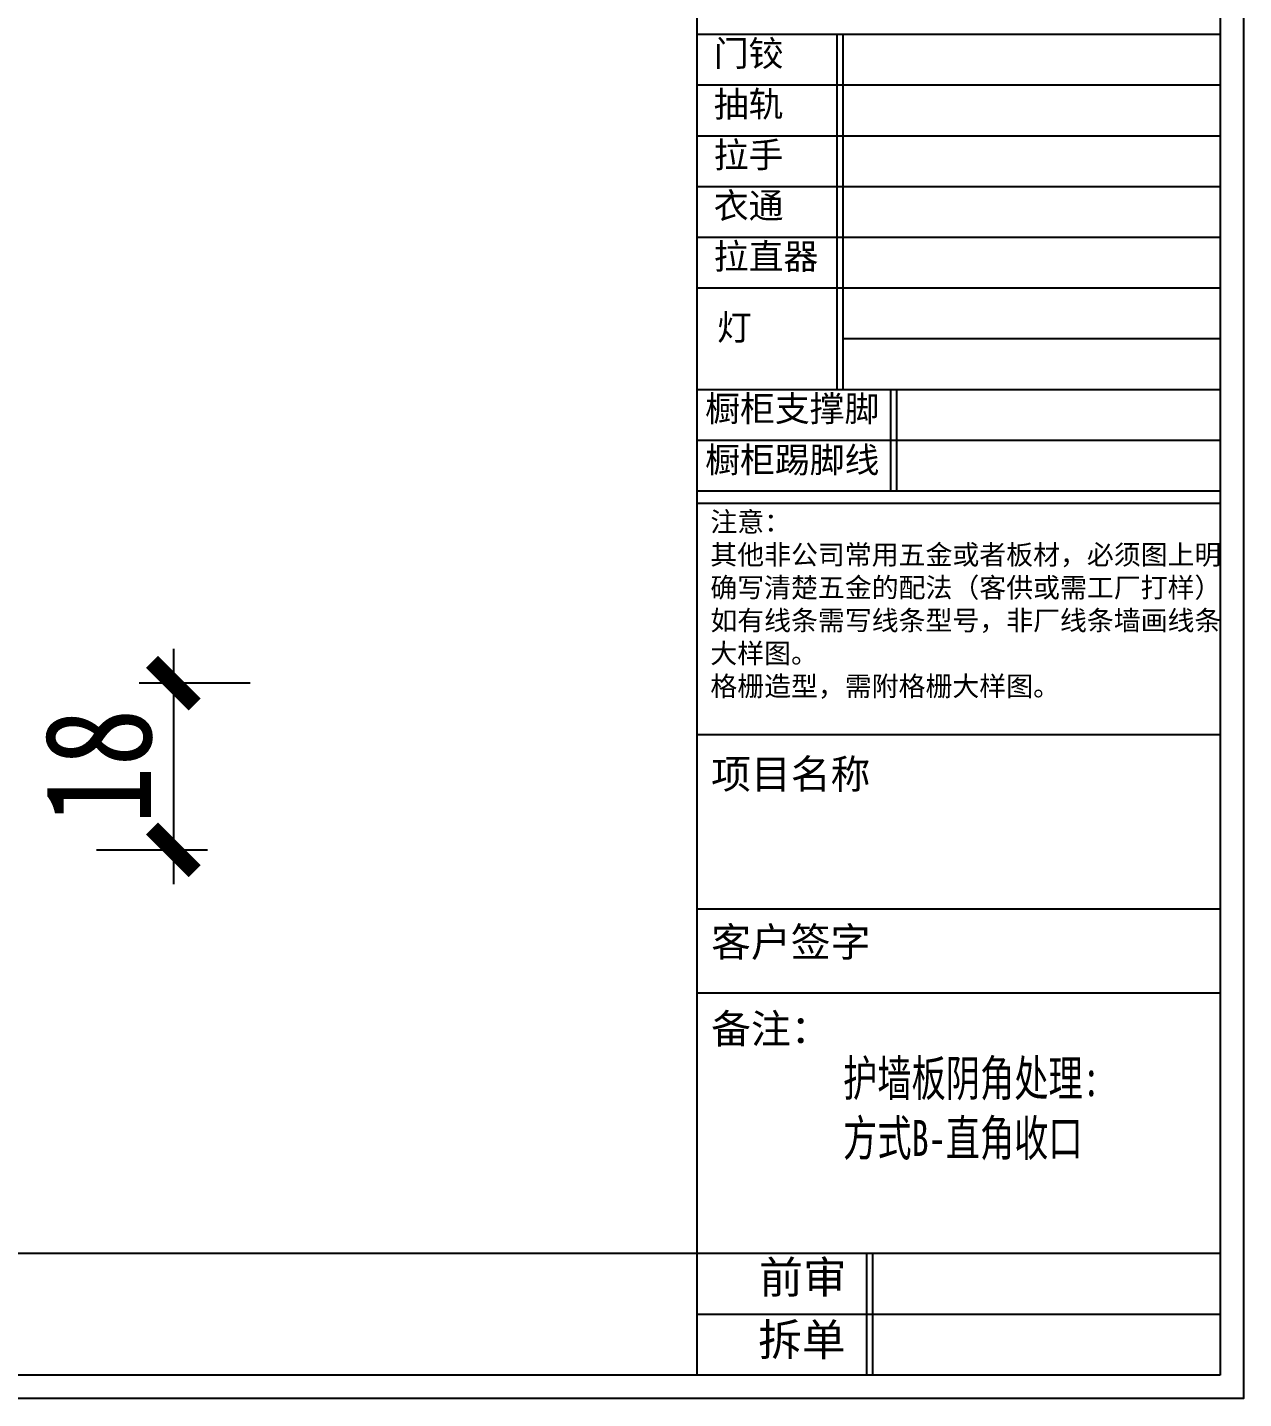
# Model space of a CAD drawing. Header units: millimetres. Extents: x 4862 to 20554, y 7569 to 11262.
# Drawn here: x 11691.4 to 11833.8, y 9815.1 to 9975.7 of the extents above; entities that cross this region are included whole.
import ezdxf

# ---------------------------------------------------------------- set-up
doc = ezdxf.new("R2010")
doc.units = ezdxf.units.MM
doc.layers.add('0 @ 1', color=7, linetype='Continuous')
doc.styles.get("Standard").update_dxf_attribs({"font": 'arial.ttf'})
doc.styles.add('宋体', font='SimSun.ttf')
doc.styles.add('家具尺寸文字', font='SimSun.ttf', dxfattribs={"width": 0.8})
doc.dimstyles.new('副本 固装比例5', dxfattribs={"dimscale": 5, "dimtxt": 2.5, "dimasz": 1, "dimexe": 0.8, "dimexo": 1.2, "dimgap": 0.5, "dimtad": 1, "dimdec": 0, "dimdsep": 46, "dimtxsty": '家具尺寸文字', "dimblk": 'ARCHTICK', "dimcen": 0, "dimdle": 0.8, "dimclrd": 8, "dimclre": 8, "dimclrt": 2, "dimadec": 1, "dimazin": 2, "dimtfac": 1, "dimtdec": 0, "dimtix": 1, "dimtmove": 2, "dimatfit": 2, "dimfxl": 0, "dimtolj": 1, "dimtzin": 0, "dimarcsym": 0})

# ---------------------------------------------------------------- blocks, each defined once
blk = doc.blocks.new('_ArchTick')
at = {"color": 0, "linetype": 'ByBlock', "const_width": 0.4}
blk.add_lwpolyline([(-0.5, -0.5), (0.5, 0.5)], dxfattribs=at)
blk = doc.blocks.new('*D284')
at = {"color": 8, "lineweight": -2, "transparency": 16777216}
for p, q in [((11708.51, 9902.87), (11708.51, 9875.34)), ((11717.51, 9898.87), (11704.51, 9898.87)), ((11699.51, 9879.34), (11712.51, 9879.34))]:
    blk.add_line(p, q, dxfattribs=at)
at = {"layer": 'Defpoints', "color": 0, "transparency": 16777216}
for p in [(11741, 9898.87), (11686.08, 9879.34), (11708.51, 9879.34)]:
    blk.add_point(p, dxfattribs=at)
at = {"color": 8, "lineweight": -2, "transparency": 16777216, "xscale": 5, "yscale": 5, "zscale": 5}
for p, rotation in [((11708.51, 9898.87), 90), ((11708.51, 9879.34), 270)]:
    blk.add_blockref('_ArchTick', p, dxfattribs=dict(at, rotation=rotation))
at = {"color": 2, "transparency": 16777216, "insert": (11699.76, 9889.1), "char_height": 12.5, "attachment_point": 5, "rotation": 90, "style": '家具尺寸文字'}
blk.add_mtext('\\A1;18', dxfattribs=at)
blk = doc.blocks.new('A$C398a0407')
for p, q in [((8134, 64), (8134, 6784)), ((8134, 3739.6), (9568, 3739.6)), ((8516.8, 3739.6), (8516.8, 3044.2)), ((8533.3, 3739.6), (8533.3, 3044.2)), ((8134, 3600.5), (9568, 3600.5)), ((8134, 3461.4), (9568, 3461.4)), ((8134, 3322.3), (9568, 3322.3)), ((8134, 3183.3), (9568, 3183.3)), ((8134, 3183.3), (9568, 3183.3)), ((8134, 3044.2), (9568, 3044.2)), ((8134, 3044.2), (9568, 3044.2)), ((8516.8, 3044.2), (8516.8, 2766.1)), ((8533.3, 3044.2), (8533.3, 2766.1)), ((8533.3, 2905.1), (9568, 2905.1)), ((8134, 2766.1), (9568, 2766.1)), ((8664.4, 2766.1), (8664.4, 2487.9)), ((8680.9, 2766.1), (8680.9, 2487.9)), ((8134, 2627), (9568, 2627)), ((8134, 2627), (9568, 2627)), ((8134, 2487.9), (9568, 2487.9)), ((8134, 2454.1), (9568, 2454.1)), ((8134, 2454.1), (9568, 2454.1)), ((8134, 2454.1), (9568, 2454.1)), ((8134, 1819.9), (9568, 1819.9)), ((8134, 1342.7), (9568, 1342.7)), ((8134, 1112.5), (9568, 1112.5)), ((443.2, 399), (9568, 399)), ((8598.6, 399), (8598.6, 64)), ((8614.7, 399), (8614.7, 64)), ((8134, 231.5), (9568, 231.5))]:
    blk.add_line(p, q)
for points in [[(9632, 0), (0, 0), (0, 6848), (9632, 6848)], [(9568, 64), (64, 64), (64, 6784), (9568, 6784)]]:
    blk.add_lwpolyline(points, close=True)
at = {"color": 8, "attachment_point": 1, "style": '宋体'}
for s, width, gutter_width, insert, char_height in [('门铰', 580.458, 12.2, (8179.9, 3722), 70), ('抽轨', 580.458, 12.2, (8179.9, 3583), 70), ('拉手', 580.458, 12.2, (8179.9, 3443.9), 70), ('衣通', 580.458, 12.2, (8179.9, 3304.8), 70), ('拉直器', 580.458, 12.2, (8179.9, 3165.7), 70), ('灯', 580.458, 12.2, (8188.5, 2970.9), 70), ('橱柜支撑脚', 580.458, 12.2, (8156.4, 2748.2), 70), ('橱柜踢脚线', 580.458, 12.2, (8156.4, 2607.9), 70), ('前审', 479.717, 10.1, (8304.3, 376.5), 88), ('拆单', 479.717, 10.1, (8301.5, 205.4), 88)]:
    blk.add_mtext_dynamic_manual_height_columns(s, width=width, gutter_width=gutter_width, heights=[0], dxfattribs=dict(at, insert=insert, char_height=char_height))
at = {"insert": (8170.5, 2430.1), "char_height": 54.045, "attachment_point": 1, "style": '宋体'}
blk.add_mtext_dynamic_manual_height_columns('{\\fMicrosoft YaHei|b0|i0|c134|p34;\\C2;注意：\\P其他非公司常用五金或者板材，必须图上明确写清楚五金的配法（客供或需工厂打样）\\P如有线条需写线条型号，非厂线条墙画线条大样图。\\P格栅造型，需附格栅大样图。}', width=1407.047, gutter_width=8.44, heights=[0], dxfattribs=at)
at = {"layer": '0 @ 1', "color": 30, "char_height": 80, "width": 452.345, "attachment_point": 1}
for s, insert in [('{\\fSimSun|b0|i0|c134|p2;项目名称}', (8172.7, 1751.7)), ('{\\fSimSun|b0|i0|c134|p2;客户签字}', (8172.7, 1291.3)), ('{\\fSimSun|b0|i0|c134|p2;备注：}', (8172.7, 1053.7))]:
    blk.add_mtext(s, dxfattribs=dict(at, insert=insert))
blk = doc.blocks.new('A$Caecb7373')
at = {"color": 1}
blk.add_lwpolyline([(0, 821.76), (1155.84, 821.76), (1155.84, 0), (0, 0)], close=True, dxfattribs=at)

msp = doc.modelspace()

# ---------------------------------------------------------------- block references
at = {"xscale": 0.04272931359989835, "yscale": 0.04272931359989835, "zscale": 0.04272931359989835}
msp.add_blockref('A$C398a0407', (11422.278, 9815.078), dxfattribs=at)
at = {"color": 1, "xscale": 0.3560776133324826, "yscale": 0.3560776133324826, "zscale": 0.3560776133324826}
msp.add_blockref('A$Caecb7373', (11422.278, 9815.078), dxfattribs=at)

# ---------------------------------------------------------------- texts
at = {"color": 7, "insert": (11786.942, 9854.699), "char_height": 4.2, "width": 62.10955, "attachment_point": 1, "style": '宋体'}
msp.add_mtext('{\\W0.7;\\C4;护墙板阴角处理:\\P方式B-直角收口}', dxfattribs=at)

# ---------------------------------------------------------------- dimensions: what is measured, and where the dimension line sits
dim = msp.add_linear_dim(base=(11708.511, 9879.338), p1=(11741.002, 9898.866), p2=(11686.085, 9879.338), angle=90, text='18', dimstyle='副本 固装比例5')
dim.commit()
dim.dimension.update_dxf_attribs({"geometry": '*D284', "text_midpoint": (11699.761, 9889.102)})

doc.saveas('drawing.dxf')
